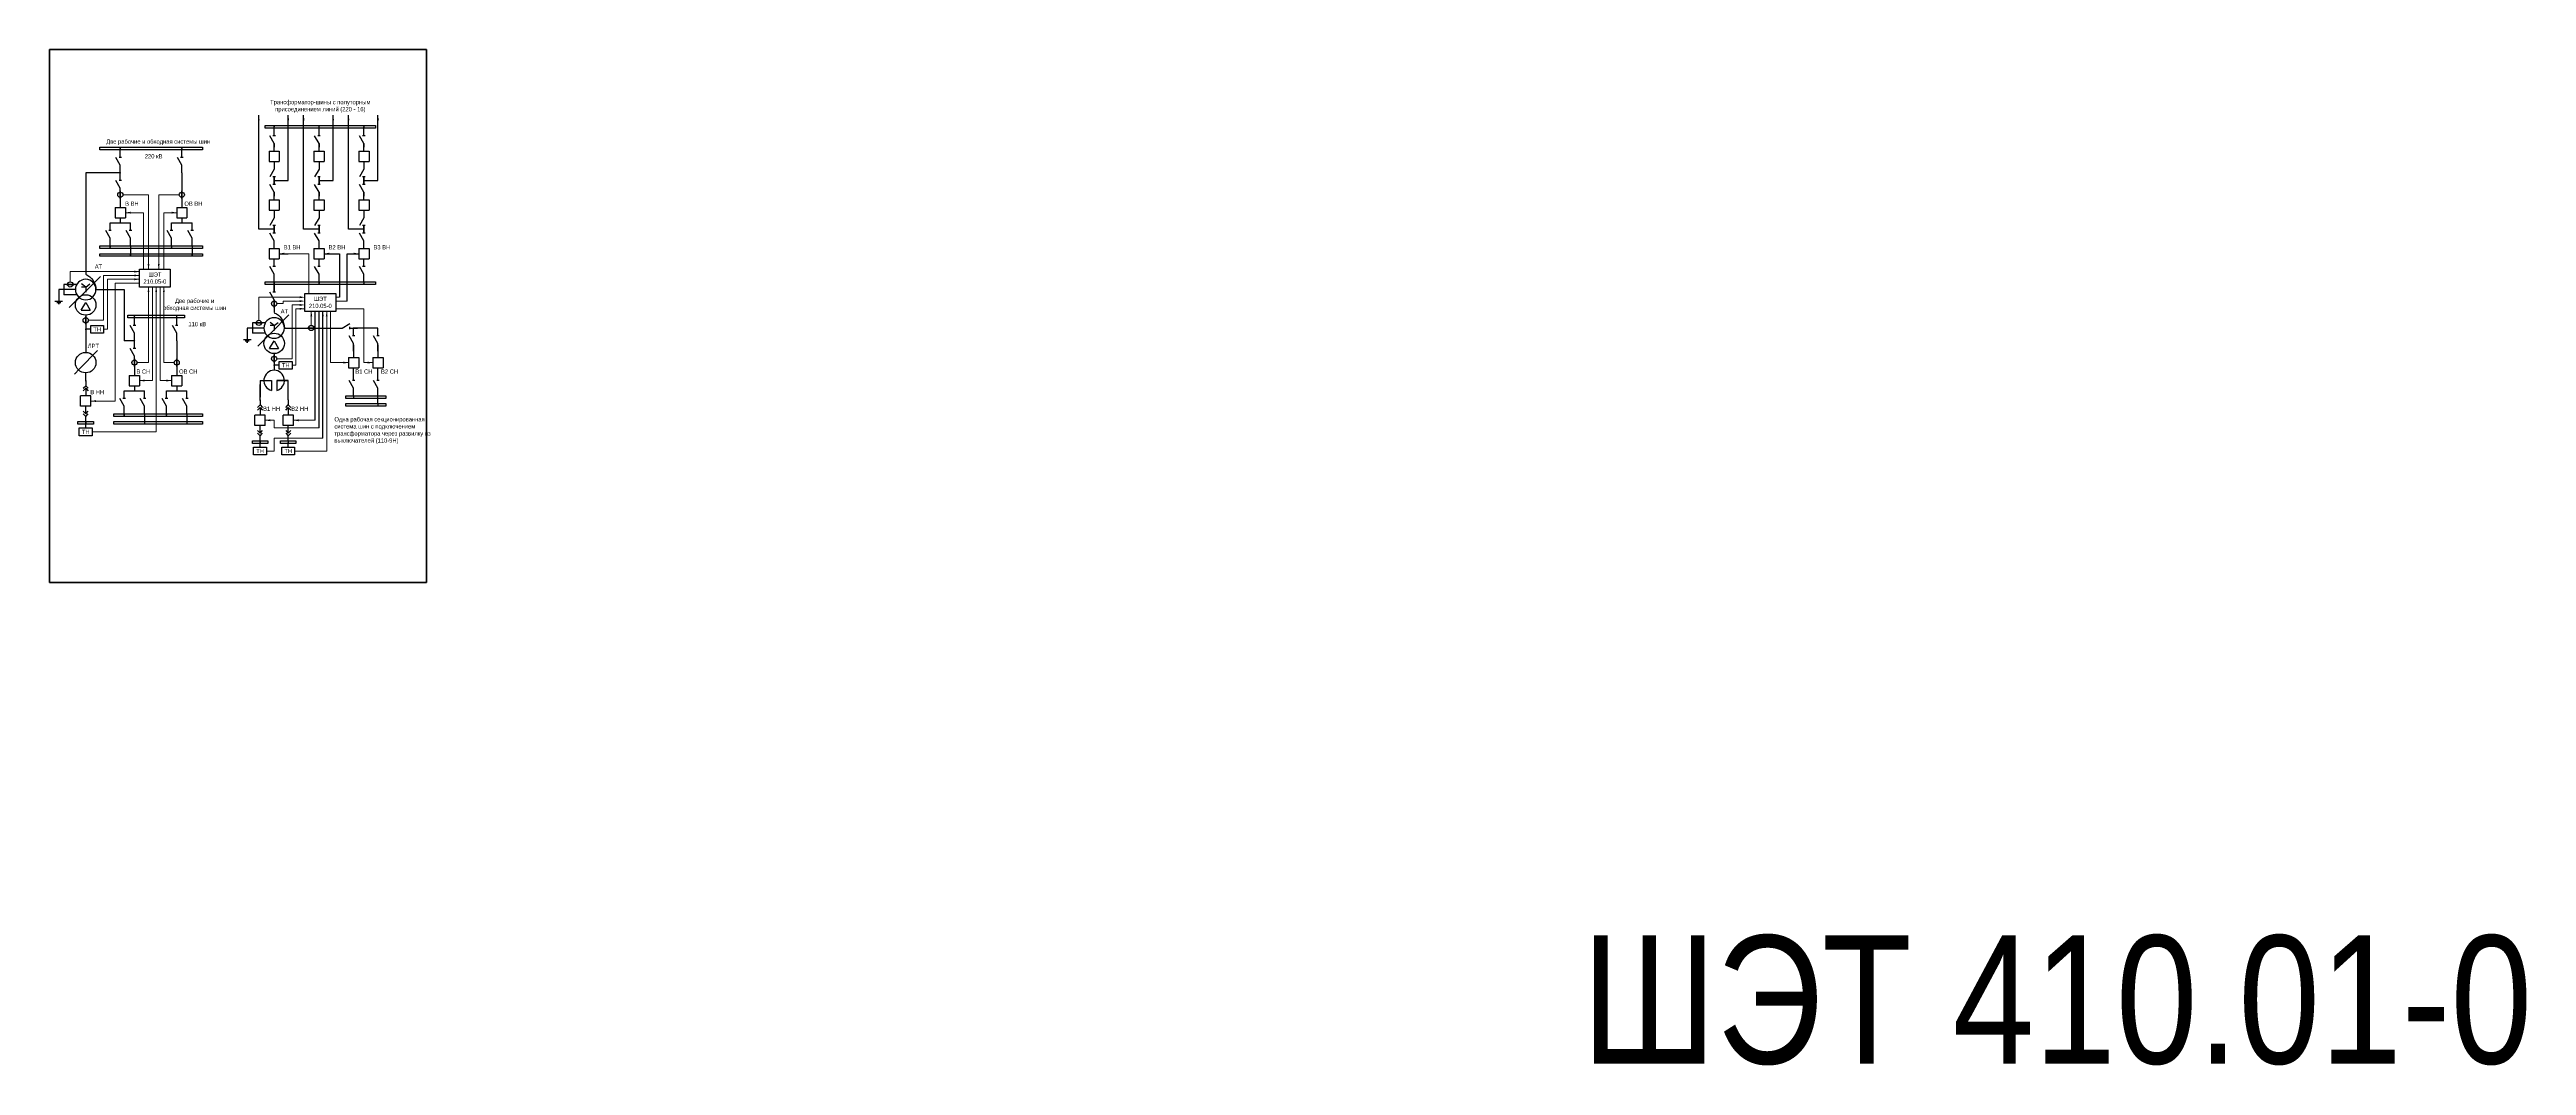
# Model space of a CAD drawing. Header units: millimetres. Extents: x 25558 to 49929, y 1902 to 19390.
# Drawn here: x 29240 to 31172, y 15461 to 16253 of the extents above; entities that cross this region are included whole.
import ezdxf
from ezdxf.enums import TextEntityAlignment as Align

# ---------------------------------------------------------------- set-up
doc = ezdxf.new("R2010")
doc.units = ezdxf.units.MM
doc.layers.add('Основная', color=7, linetype='Continuous', lineweight=30)
doc.layers.add('Тонкая', color=7, linetype='Continuous', lineweight=5)
doc.styles.add('Narrow', font='ARIALN.TTF')
doc.styles.add('Вывод', font='tahoma.ttf', dxfattribs={"height": 2.5})
doc.styles.add('Компонент', font='ARIALN.TTF', dxfattribs={"height": 3.5})

# ---------------------------------------------------------------- blocks, each defined once
blk = doc.blocks.new('*U28')
at = {"color": 0}
for p, q in [((0, 0), (-8, 0)), ((-8, -8), (-8, 0)), ((0, -8), (0, 0)), ((0, -8), (-8, -8))]:
    blk.add_line(p, q, dxfattribs=at)
at = {"layer": 'Основная', "style": 'Компонент'}
blk.add_attdef('ОУ', text='', height=3.5, dxfattribs=at).set_placement((-15, -3), align=Align.MIDDLE_CENTER)
blk = doc.blocks.new('*U23')
at = {"color": 0}
blk.add_line((0, 0), (6, 3.4), dxfattribs=at)
blk = doc.blocks.new('*U11')
at = {"color": 0}
blk.add_line((0, -1), (0, 1), dxfattribs=at)
blk = doc.blocks.new('*U34')
at = {"color": 0}
for p, q in [((0, 3), (0, 9)), ((0, -9), (0, -3))]:
    blk.add_line(p, q, dxfattribs=at)
at = {"color": 0, "ltscale": 0.25, "rotation": 89.99999999999999}
for name, p in [('*U23', (0, -3)), ('*U11', (0, 3))]:
    blk.add_blockref(name, p, dxfattribs=at)
at = {"layer": 'Основная'}
for tag, height, style, p in [('ОУ', 3.5, 'Компонент', (-12, 0)), ('В1', 2.5, 'Вывод', (2, 7)), ('В2', 2.5, 'Вывод', (2, -7))]:
    blk.add_attdef(tag, text='', height=height, dxfattribs=dict(at, style=style)).set_placement(p, align=Align.MIDDLE_CENTER)
blk = doc.blocks.new('*U26')
at = {"ltscale": 0.25}
blk.add_circle((0, 0), 2, dxfattribs=at)
at = {"layer": 'Основная', "color": 0, "lineweight": 50}
blk.add_line((0, -3), (0, 3), dxfattribs=at)
at = {"layer": 'Основная', "style": 'Компонент'}
blk.add_attdef('ОУ', text='', height=3.5, dxfattribs=at).set_placement((-6, 0), align=Align.MIDDLE_CENTER)
blk = doc.blocks.new('*U35')
at = {"color": 0}
for p, q in [((0, 9), (0, 3)), ((0, -3), (0, -9))]:
    blk.add_line(p, q, dxfattribs=at)
at = {"color": 0, "ltscale": 0.25, "xscale": -1, "rotation": 90}
for name, p in [('*U23', (0, 3)), ('*U11', (0, -3))]:
    blk.add_blockref(name, p, dxfattribs=at)
at = {"layer": 'Основная'}
for tag, height, style, p in [('ОУ', 3.5, 'Компонент', (-12, 0)), ('В2', 2.5, 'Вывод', (2, 7)), ('В1', 2.5, 'Вывод', (2, -7))]:
    blk.add_attdef(tag, text='', height=height, dxfattribs=dict(at, style=style)).set_placement(p, align=Align.MIDDLE_CENTER)
blk = doc.blocks.new('*U40')
at = {"ltscale": 0.25}
for p, q in [((-3.5, -4), (0, 2)), ((0, 2), (3.5, -4)), ((-3.5, -4), (3.5, -4))]:
    blk.add_line(p, q, dxfattribs=at)
blk.add_circle((0, 0), 8, dxfattribs=at)
at = {"layer": 'Основная', "style": 'Компонент'}
blk.add_attdef('ОУ', text='', height=3.5, dxfattribs=at).set_placement((17, 0), align=Align.MIDDLE_CENTER)
blk = doc.blocks.new('*U41')
at = {"ltscale": 0.25}
for p, q in [((0, 0), (-20, 0)), ((14.4, 0), (0, 0))]:
    blk.add_line(p, q, dxfattribs=at)
blk.add_lwpolyline([(-18, 0, 1, 0, 0), (-20, 0, 0, 0, 0)], format="xyseb", dxfattribs=at)
at = {"layer": 'Основная', "style": 'Вывод'}
blk.add_attdef('ОС', text='', height=2.5, dxfattribs=at).set_placement((3, 2), align=Align.MIDDLE_CENTER)
blk = doc.blocks.new('*U42')
at = {"ltscale": 0.25}
for q in [(-3.2, 4.4), (3.2, 4.4), (0, -2), (3.2, 2)]:
    blk.add_line((0, 2), q, dxfattribs=at)
blk.add_circle((0, 0), 8, dxfattribs=at)
blk.add_arc((5.2, -0.2), 13.2, 113.2803, 179.3396, dxfattribs=at)
at = {"layer": 'Основная', "style": 'Компонент'}
blk.add_attdef('ОУ', text='', height=3.5, dxfattribs=at).set_placement((-17, 0), align=Align.MIDDLE_CENTER)
blk = doc.blocks.new('*U43')
at = {"color": 0}
for p, q in [((-3, 0), (3, 0)), ((0, 3), (0, 0)), ((-1.5, -1), (1.5, -1)), ((-0.5, -2), (0.5, -2))]:
    blk.add_line(p, q, dxfattribs=at)
blk = doc.blocks.new('*U20')
at = {"ltscale": 0.25}
blk.add_circle((0, 0), 2, dxfattribs=at)
at = {"layer": 'Основная', "color": 0, "lineweight": 50}
blk.add_line((3, 0), (-3, 0), dxfattribs=at)
at = {"layer": 'Основная', "style": 'Компонент'}
blk.add_attdef('ОУ', text='', height=3.5, dxfattribs=at).set_placement((0, -6), align=Align.MIDDLE_CENTER)
blk = doc.blocks.new('*U51')
at = {"ltscale": 0.25}
for p, q in [((0, 0), (-20, 0)), ((5.6, 0), (0, 0))]:
    blk.add_line(p, q, dxfattribs=at)
blk.add_lwpolyline([(-18, 0, 1, 0, 0), (-20, 0, 0, 0, 0)], format="xyseb", dxfattribs=at)
at = {"layer": 'Основная', "style": 'Вывод'}
blk.add_attdef('ОС', text='', height=2.5, dxfattribs=at).set_placement((3, 2), align=Align.MIDDLE_CENTER)
blk = doc.blocks.new('*U943')
at = {"layer": 'Основная', "ltscale": 0.25}
for p, q in [((2, 2), (0, 0)), ((0, 0), (2, -2))]:
    blk.add_line(p, q, dxfattribs=at)
blk = doc.blocks.new('*U32')
at = {"color": 0}
for p, q in [((0, 6), (0, 2)), ((0, 0), (0, -6))]:
    blk.add_line(p, q, dxfattribs=at)
at = {"color": 0, "ltscale": 0.25, "xscale": -1, "rotation": 90}
for p in [(0, 2), (0, 0)]:
    blk.add_blockref('*U943', p, dxfattribs=at)
at = {"layer": 'Основная'}
for tag, height, style, p in [('ОУ2', 3.5, 'Компонент', (-5, 6)), ('В2', 2.5, 'Вывод', (3, 6)), ('ОУ1', 3.5, 'Компонент', (-5, -6)), ('В1', 2.5, 'Вывод', (3, -6))]:
    blk.add_attdef(tag, text='', height=height, dxfattribs=dict(at, style=style)).set_placement(p, align=Align.MIDDLE_CENTER)
blk = doc.blocks.new('*U33')
at = {"color": 0}
for p, q in [((0, 0), (0, 6)), ((0, -6), (0, -2))]:
    blk.add_line(p, q, dxfattribs=at)
at = {"color": 0, "ltscale": 0.25, "rotation": 89.99999999999999}
for p in [(0, 0), (0, -2)]:
    blk.add_blockref('*U943', p, dxfattribs=at)
at = {"layer": 'Основная'}
for tag, height, style, p in [('ОУ1', 3.5, 'Компонент', (-5, 6)), ('В1', 2.5, 'Вывод', (3, 6)), ('ОУ2', 3.5, 'Компонент', (-5, -6)), ('В2', 2.5, 'Вывод', (3, -6))]:
    blk.add_attdef(tag, text='', height=height, dxfattribs=dict(at, style=style)).set_placement(p, align=Align.MIDDLE_CENTER)
blk = doc.blocks.new('*U52')
at = {"color": 0}
for p, q in [((0, 3), (0, 9)), ((0, -9), (0, -3))]:
    blk.add_line(p, q, dxfattribs=at)
at = {"color": 0, "ltscale": 0.25, "rotation": 89.99999999999999}
for name, p in [('*U23', (0, -3)), ('*U11', (0, 3))]:
    blk.add_blockref(name, p, dxfattribs=at)
at = {"layer": 'Основная'}
for tag, height, style, p in [('ОУ', 3.5, 'Компонент', (-13, -1)), ('В1', 2.5, 'Вывод', (2, 7)), ('В2', 2.5, 'Вывод', (2, -7))]:
    blk.add_attdef(tag, text='', height=height, dxfattribs=dict(at, style=style)).set_placement(p, align=Align.MIDDLE_CENTER)

msp = doc.modelspace()

# ---------------------------------------------------------------- linework, layer by layer
for p, q in [((29419, 16094), (29426, 16094)), ((29454, 16094), (29466, 16094)), ((29466, 16094), (29466, 16060)), ((29472, 16057), (29472, 16094)), ((29472, 16094), (29481, 16094)), ((29447, 15964), (29447, 16049)), ((29450, 15958), (29450, 16049)), ((29453, 15950), (29453, 16049))]:
    msp.add_line(p, q)
at = {"layer": 'Основная'}
for p, q in [((29403, 16113), (29403, 16202)), ((29415, 16192), (29415, 16193)), ((29426, 16151), (29426, 16202)), ((29438, 16113), (29438, 16202)), ((29450, 16192), (29450, 16193)), ((29461, 16151), (29461, 16202)), ((29473, 16113), (29473, 16202)), ((29485, 16192), (29485, 16193)), ((29496, 16151), (29496, 16202)), ((29295, 16175), (29295, 16176)), ((29343, 16175), (29343, 16176)), ((29415, 16180), (29415, 16177)), ((29450, 16180), (29450, 16177)), ((29485, 16180), (29485, 16177)), ((29295, 16157), (29268, 16157)), ((29268, 16157), (29268, 16078)), ((29343, 16157), (29343, 16139)), ((29295, 16139), (29295, 16130)), ((29343, 16139), (29343, 16130)), ((29415, 16151), (29426, 16151)), ((29415, 16142), (29415, 16139)), ((29450, 16151), (29461, 16151)), ((29450, 16142), (29450, 16139)), ((29485, 16151), (29496, 16151)), ((29485, 16142), (29485, 16139)), ((29287, 16118), (29295, 16118)), ((29295, 16122), (29295, 16118)), ((29295, 16118), (29303, 16118)), ((29335, 16118), (29343, 16118)), ((29343, 16122), (29343, 16118)), ((29343, 16118), (29351, 16118)), ((29287, 16100), (29287, 16099)), ((29303, 16100), (29303, 16094)), ((29335, 16100), (29335, 16099)), ((29351, 16100), (29351, 16094)), ((29415, 16113), (29403, 16113)), ((29450, 16113), (29438, 16113)), ((29485, 16113), (29473, 16113)), ((29268, 16081), (29268, 16079)), ((29303, 16094), (29303, 16093)), ((29351, 16094), (29351, 16093)), ((29415, 16084), (29415, 16088)), ((29450, 16084), (29450, 16088)), ((29485, 16084), (29485, 16088)), ((29298, 16066), (29298, 16026)), ((29415, 16072), (29415, 16070)), ((29415, 16070), (29415, 16064)), ((29450, 16072), (29450, 16071)), ((29485, 16072), (29485, 16071)), ((29268, 16046), (29268, 16033)), ((29306, 16044), (29306, 16045)), ((29339, 16044), (29339, 16045)), ((29415, 16052), (29415, 16048)), ((29272, 16035), (29268, 16035)), ((29268, 16033), (29268, 16017)), ((29268, 16019), (29268, 16017)), ((29306, 16026), (29298, 16026)), ((29339, 16026), (29339, 16008)), ((29496, 16036), (29477, 16036)), ((29477, 16023), (29477, 16013)), ((29496, 16023), (29496, 16013)), ((29268, 15994.5), (29268, 16001)), ((29306, 16008), (29306, 15999)), ((29339, 16008), (29339, 15999)), ((29415, 16016), (29415, 16003)), ((29419, 16007), (29415, 16007)), ((29477, 16001), (29477, 16005)), ((29496, 16001), (29496, 16005)), ((29298, 15987), (29306, 15987)), ((29306, 15991), (29306, 15987)), ((29306, 15987), (29314, 15987)), ((29331, 15987), (29339, 15987)), ((29339, 15991), (29339, 15987)), ((29339, 15987), (29347, 15987)), ((29404, 15995), (29404, 15982)), ((29404, 15979.5), (29404, 15992)), ((29477, 15983), (29477, 15982)), ((29496, 15977), (29496, 15983)), ((29268, 15963), (29268, 15961)), ((29268, 15958), (29268, 15961)), ((29298, 15969), (29298, 15968)), ((29314, 15969), (29314, 15963)), ((29314, 15963), (29314, 15962)), ((29331, 15969), (29331, 15968)), ((29347, 15969), (29347, 15963)), ((29347, 15963), (29347, 15962)), ((29496, 15977), (29496, 15976)), ((29404, 15948), (29404, 15946)), ((29404, 15943), (29404, 15946)), ((29426, 15948), (29426, 15946)), ((29426, 15943), (29426, 15946))]:
    msp.add_line(p, q, dxfattribs=at)
for points in [[(29408, 16194), (29494, 16194), (29494, 16192), (29408, 16192)], [(29279, 16177), (29359, 16177), (29359, 16175), (29279, 16175)], [(29279, 16100), (29359, 16100), (29359, 16098), (29279, 16098)], [(29279, 16094), (29359, 16094), (29359, 16092), (29279, 16092)], [(29310, 16082), (29334, 16082), (29334, 16068), (29310, 16068)], [(29408, 16072), (29494, 16072), (29494, 16070), (29408, 16070)], [(29439, 16063), (29463, 16063), (29463, 16049), (29439, 16049)], [(29272, 16038), (29282, 16038), (29282, 16032), (29272, 16032)], [(29301, 16046), (29345, 16046), (29345, 16044), (29301, 16044)], [(29419, 16010), (29429, 16010), (29429, 16004), (29419, 16004)], [(29471, 15983), (29502, 15983), (29502, 15981), (29471, 15981)], [(29262, 15963), (29274, 15963), (29274, 15961), (29262, 15961)], [(29290, 15969), (29359, 15969), (29359, 15967), (29290, 15967)], [(29290, 15963), (29359, 15963), (29359, 15961), (29290, 15961)], [(29471, 15977), (29502, 15977), (29502, 15975), (29471, 15975)], [(29263, 15958), (29273, 15958), (29273, 15952), (29263, 15952)], [(29398, 15948), (29410, 15948), (29410, 15946), (29398, 15946)], [(29399, 15943), (29409, 15943), (29409, 15937), (29399, 15937)], [(29420, 15948), (29432, 15948), (29432, 15946), (29420, 15946)], [(29421, 15943), (29431, 15943), (29431, 15937), (29421, 15937)]]:
    msp.add_lwpolyline(points, close=True, dxfattribs=at)
at = {"layer": 'Основная', "ltscale": 0.25, "const_width": 0.6}
for points in [[(29414.7, 16193, 1), (29415.3, 16193, 1)], [(29449.7, 16193, 1), (29450.3, 16193, 1)], [(29484.7, 16193, 1), (29485.3, 16193, 1)], [(29294.7, 16176, 1), (29295.3, 16176, 1)], [(29342.7, 16176, 1), (29343.3, 16176, 1)], [(29295.3, 16157, 1), (29294.7, 16157, 1)], [(29415.3, 16151, 1), (29414.7, 16151, 1)], [(29450.3, 16151, 1), (29449.7, 16151, 1)], [(29485.3, 16151, 1), (29484.7, 16151, 1)], [(29295.3, 16118, 1), (29294.7, 16118, 1)], [(29343.3, 16118, 1), (29342.7, 16118, 1)], [(29415.3, 16113, 1), (29414.7, 16113, 1)], [(29450.3, 16113, 1), (29449.7, 16113, 1)], [(29485.3, 16113, 1), (29484.7, 16113, 1)], [(29286.7, 16099, 1), (29287.3, 16099, 1)], [(29334.7, 16099, 1), (29335.3, 16099, 1)], [(29302.7, 16093, 1), (29303.3, 16093, 1)], [(29350.7, 16093, 1), (29351.3, 16093, 1)], [(29250.7, 16066, 1), (29251.3, 16066, 1)], [(29414.7, 16071, 1), (29415.3, 16071, 1)], [(29449.7, 16071, 1), (29450.3, 16071, 1)], [(29484.7, 16071, 1), (29485.3, 16071, 1)], [(29305.7, 16045, 1), (29306.3, 16045, 1)], [(29338.7, 16045, 1), (29339.3, 16045, 1)], [(29397.7, 16036, 1), (29398.3, 16036, 1)], [(29476.7, 16036, 1), (29477.3, 16036, 1)], [(29267.7, 16035, 1), (29268.3, 16035, 1)], [(29306.3, 16026, 1), (29305.7, 16026, 1)], [(29414.7, 16007, 1), (29415.3, 16007, 1)], [(29306.3, 15987, 1), (29305.7, 15987, 1)], [(29339.3, 15987, 1), (29338.7, 15987, 1)], [(29476.7, 15982, 1), (29477.3, 15982, 1)], [(29267.7, 15962, 1), (29268.3, 15962, 1)], [(29297.7, 15968, 1), (29298.3, 15968, 1)], [(29313.7, 15962, 1), (29314.3, 15962, 1)], [(29330.7, 15968, 1), (29331.3, 15968, 1)], [(29346.7, 15962, 1), (29347.3, 15962, 1)], [(29495.7, 15976, 1), (29496.3, 15976, 1)], [(29403.7, 15947, 1), (29404.3, 15947, 1)], [(29425.7, 15947, 1), (29426.3, 15947, 1)]]:
    msp.add_lwpolyline(points, format="xyb", close=True, dxfattribs=at)
at = {"layer": 'Основная'}
for points in [[(29251, 16066), (29247, 16066)], [(29247, 16066), (29247, 16060)], [(29260, 16066), (29250, 16066)], [(29261, 16070), (29251, 16070)], [(29251, 16070), (29251, 16062)], [(29261, 16062), (29251, 16062)], [(29276, 16066), (29298, 16066)], [(29268, 16046), (29268, 16038)], [(29408, 16040), (29398, 16040)], [(29398, 16040), (29398, 16032)], [(29268, 16019), (29268, 16017)], [(29398, 16036), (29394, 16036)], [(29394, 16036), (29394, 16030)], [(29407, 16036), (29397, 16036)], [(29408, 16032), (29398, 16032)], [(29423, 16036), (29441, 16036)], [(29441, 16036), (29468, 16036)], [(29415, 16016), (29415, 16008)], [(29404, 15995.1), (29413, 15995.1), (29413, 15987.3)], [(29404, 15995.1), (29413, 15995.1)], [(29426, 15995.1), (29417, 15995.1), (29417, 15987.3)], [(29417, 15995.1), (29426, 15995.1)], [(29426, 15980), (29426, 15995.1)]]:
    msp.add_lwpolyline(points, dxfattribs=at)
at = {"layer": 'Основная', "ltscale": 0.25}
msp.add_circle((29268, 16009), 8, dxfattribs=at)
msp.add_arc((29415, 15995), 8, 284.4775, 255.5225, dxfattribs=at)
at = {"layer": 'Тонкая'}
for p, q in [((29297, 16140), (29317, 16140)), ((29317, 16082), (29317, 16140)), ((29325, 16082), (29325, 16140)), ((29325, 16140), (29341, 16140)), ((29299, 16126), (29313, 16126)), ((29313, 16126), (29313, 16082)), ((29339, 16126), (29329, 16126)), ((29329, 16126), (29329, 16082)), ((29256, 16072), (29256, 16080)), ((29256, 16080), (29310, 16080)), ((29282, 16077), (29310, 16077)), ((29282, 16042), (29282, 16077)), ((29442, 16094), (29426, 16094)), ((29442, 16063), (29442, 16094)), ((29475, 16094), (29481, 16094)), ((29285, 16035), (29285, 16074)), ((29285, 16074), (29310, 16074)), ((29291, 15979), (29291, 16071)), ((29291, 16071), (29310, 16071)), ((29317, 16068), (29317, 16009)), ((29320, 16068), (29320, 15995)), ((29323, 15955), (29323, 16068)), ((29326, 15995), (29326, 16068)), ((29329, 16068), (29329, 16009)), ((29403, 16042), (29403, 16060)), ((29403, 16060), (29437, 16060)), ((29422, 16057), (29437, 16057)), ((29422, 16055), (29422, 16057)), ((29463, 16060), (29466, 16060)), ((29463, 16057), (29472, 16057)), ((29270, 16042), (29282, 16042)), ((29417, 16055), (29422, 16055)), ((29429, 16012), (29429, 16054)), ((29429, 16054), (29437, 16054)), ((29432, 16007), (29432, 16051)), ((29432, 16051), (29439, 16051)), ((29435, 16051), (29439, 16051)), ((29444, 16038), (29444, 16049)), ((29456, 15940), (29456, 16049)), ((29459, 16049), (29459, 16009)), ((29485, 16051), (29463, 16051)), ((29485, 16009), (29485, 16051)), ((29282, 16035), (29285, 16035)), ((29308, 16009), (29317, 16009)), ((29329, 16009), (29337, 16009)), ((29417, 16012), (29429, 16012)), ((29429, 16007), (29432, 16007)), ((29459, 16009), (29473, 16009)), ((29485, 16009), (29492, 16009)), ((29272, 15979), (29291, 15979)), ((29310, 15995), (29320, 15995)), ((29335, 15995), (29326, 15995)), ((29408, 15964), (29415, 15964)), ((29415, 15964), (29415, 15958)), ((29447, 15964), (29430, 15964)), ((29273, 15955), (29323, 15955)), ((29409, 15940), (29415, 15940)), ((29415, 15958), (29450, 15958)), ((29415, 15940), (29415, 15950)), ((29415, 15950), (29453, 15950)), ((29431, 15940), (29456, 15940))]:
    msp.add_line(p, q, dxfattribs=at)
at = {"layer": 'Тонкая', "color": 3, "lineweight": 50}
msp.add_lwpolyline([(29533.8, 16253.3), (29533.8, 15837.5), (29239.8, 15837.5), (29239.8, 16253.3)], close=True, dxfattribs=at)
at = {"layer": 'Тонкая', "ltscale": 0.3}
for points in [[(29403, 16202, 0, 1.5, 0), (29403, 16198, 0, 0, 0)], [(29426, 16202, 0, 1.5, 0), (29426, 16198, 0, 0, 0)], [(29438, 16202, 0, 1.5, 0), (29438, 16198, 0, 0, 0)], [(29461, 16202, 0, 1.5, 0), (29461, 16198, 0, 0, 0)], [(29473, 16202, 0, 1.5, 0), (29473, 16198, 0, 0, 0)], [(29496, 16202, 0, 1.5, 0), (29496, 16198, 0, 0, 0)], [(29299, 16126, 0, 1.5, 0), (29303, 16126, 0, 0, 0)], [(29339, 16126, 0, 1.5, 0), (29335, 16126, 0, 0, 0)], [(29419, 16094, 0, 1.5, 0), (29423, 16094, 0, 0, 0)], [(29454, 16094, 0, 1.5, 0), (29458, 16094, 0, 0, 0)], [(29481, 16094, 0, 1.5, 0), (29477, 16094, 0, 0, 0)], [(29310, 16080, 0, 1.5, 0), (29306, 16080, 0, 0, 0)], [(29310, 16077, 0, 1.5, 0), (29306, 16077, 0, 0, 0)], [(29317, 16082, 0, 1.5, 0), (29317, 16086, 0, 0, 0)], [(29325, 16082, 0, 1.5, 0), (29325, 16086, 0, 0, 0)], [(29310, 16074, 0, 1.5, 0), (29306, 16074, 0, 0, 0)], [(29317, 16068, 0, 1.5, 0), (29317, 16064, 0, 0, 0)], [(29323, 16068, 0, 1.5, 0), (29323, 16064, 0, 0, 0)], [(29329, 16068, 0, 1.5, 0), (29329, 16064, 0, 0, 0)], [(29439, 16060, 0, 1.5, 0), (29435, 16060, 0, 0, 0)], [(29439, 16057, 0, 1.5, 0), (29435, 16057, 0, 0, 0)], [(29439, 16054, 0, 1.5, 0), (29435, 16054, 0, 0, 0)], [(29439, 16051, 0, 1.5, 0), (29435, 16051, 0, 0, 0)], [(29444, 16049, 0, 1.5, 0), (29444, 16045, 0, 0, 0)], [(29453, 16049, 0, 1.5, 0), (29453, 16045, 0, 0, 0)], [(29456, 16049, 0, 1.5, 0), (29456, 16045, 0, 0, 0)], [(29473, 16009, 0, 1.5, 0), (29469, 16009, 0, 0, 0)], [(29492, 16009, 0, 1.5, 0), (29488, 16009, 0, 0, 0)], [(29272, 15979, 0, 1.5, 0), (29276, 15979, 0, 0, 0)], [(29310, 15995, 0, 1.5, 0), (29314, 15995, 0, 0, 0)], [(29335, 15995, 0, 1.5, 0), (29331, 15995, 0, 0, 0)], [(29408, 15964, 0, 1.5, 0), (29412, 15964, 0, 0, 0)], [(29430, 15964, 0, 1.5, 0), (29434, 15964, 0, 0, 0)]]:
    msp.add_lwpolyline(points, format="xyseb", dxfattribs=at)

# ---------------------------------------------------------------- block references
at = {"layer": 'Основная'}
for name, p in [('*U34', (29415, 16183)), ('*U34', (29450, 16183)), ('*U34', (29485, 16183)), ('*U34', (29295, 16166)), ('*U34', (29343, 16166)), ('*U34', (29295, 16148)), ('*U35', (29415, 16157)), ('*U34', (29415, 16145)), ('*U35', (29450, 16157)), ('*U34', (29450, 16145)), ('*U35', (29485, 16157)), ('*U34', (29485, 16145)), ('*U34', (29287, 16109)), ('*U34', (29303, 16109)), ('*U34', (29335, 16109)), ('*U34', (29351, 16109)), ('*U35', (29415, 16119)), ('*U34', (29415, 16107)), ('*U35', (29450, 16119)), ('*U34', (29450, 16107)), ('*U35', (29485, 16119)), ('*U34', (29485, 16107)), ('*U34', (29415, 16081)), ('*U34', (29450, 16081)), ('*U34', (29485, 16081)), ('*U34', (29415, 16061)), ('*U34', (29306, 16035)), ('*U34', (29339, 16035)), ('*U34', (29306, 16017)), ('*U34', (29477, 16027)), ('*U52', (29496, 16027)), ('*U34', (29477, 15992)), ('*U52', (29496, 15992)), ('*U34', (29298, 15978)), ('*U34', (29314, 15978)), ('*U34', (29331, 15978)), ('*U34', (29347, 15978))]:
    msp.add_blockref(name, p, dxfattribs=at)
at = {"layer": 'Основная', "ltscale": 0.25}
for name, p, rotation in [('*U28', (29411, 16166), 180), ('*U28', (29446, 16166), 180), ('*U28', (29481, 16166), 180), ('*U28', (29411, 16128), 180), ('*U28', (29446, 16128), 180), ('*U28', (29481, 16128), 180), ('*U28', (29291, 16122), 180), ('*U28', (29339, 16122), 180), ('*U28', (29411, 16090), 180), ('*U28', (29446, 16090), 180), ('*U28', (29481, 16090), 180), ('*U41', (29265.4, 16062.1), 224.9999999999999), ('*U41', (29412.4, 16032.1), 224.9999999999999), ('*U51', (29263.1, 16004.1), 225.4999775496878), ('*U28', (29302, 15991), 180), ('*U28', (29335, 15991), 180), ('*U28', (29473, 16005), 180), ('*U28', (29492, 16005), 180)]:
    msp.add_blockref(name, p, dxfattribs=dict(at, rotation=rotation))
for name, p in [('*U26', (29295, 16140)), ('*U26', (29343, 16140)), ('*U43', (29247, 16057)), ('*U20', (29256, 16070)), ('*U26', (29415, 16055)), ('*U26', (29268, 16042)), ('*U20', (29403, 16040)), ('*U20', (29444, 16036)), ('*U43', (29394, 16027)), ('*U26', (29306, 16009)), ('*U26', (29339, 16009)), ('*U26', (29415, 16012)), ('*U28', (29272, 15983)), ('*U32', (29268, 15989)), ('*U32', (29404, 15974)), ('*U32', (29426, 15974)), ('*U33', (29268, 15969)), ('*U28', (29408, 15968)), ('*U33', (29404, 15954)), ('*U28', (29430, 15968)), ('*U33', (29426, 15954))]:
    msp.add_blockref(name, p, dxfattribs=at)
at = {"layer": 'Основная', "ltscale": 0.35, "xscale": -1}
for p in [(29268, 16066), (29415, 16036)]:
    msp.add_blockref('*U42', p, dxfattribs=at)
at = {"layer": 'Основная', "ltscale": 0.35}
for p in [(29268, 16054), (29415, 16024)]:
    msp.add_blockref('*U40', p, dxfattribs=at)
at = {"layer": 'Основная', "rotation": 270}
msp.add_blockref('*U34', (29471, 16036), dxfattribs=at)

# ---------------------------------------------------------------- texts
at = {"color": 3, "style": 'Narrow'}
msp.add_text('ШЭТ 410.01-0', height=100, dxfattribs=at).set_placement((30435, 15462))
at = {"layer": 'Основная', "char_height": 3.3, "style": 'Narrow'}
for s, insert, width, attachment_point in [('\\pxt3;Трансформатор-шины с полуторным присоединением линий (220 - 16)', (29451, 16209), 91.869, 5), ('\\pxt3;Две рабочие и обходная системы шин', (29284, 16181), 76.485, 4), ('\\pxi-3,l3,t3;220 кВ', (29321, 16170), 53.381, 5), ('\\pxi-3,l3,t3;В ВН', (29304, 16133), 10, 5), ('\\pxi-3,l3,t3;ОВ ВН', (29352, 16133), 16.681, 5), ('\\pxi-3,l3,t3;В1 ВН', (29429, 16099), 21.849, 5), ('\\pxi-3,l3,t3;В2 ВН', (29464, 16099), 21.849, 5), ('\\pxi-3,l3,t3;В3 ВН', (29499, 16099), 21.849, 5), ('\\pxi-3,l3,t3;AT', (29278, 16084), 10, 5), ('\\pxqc;ШЭТ 210.05-0', (29322, 16075), 22.914, 5), ('\\pxt3;Две рабочие и обходная системы шин', (29353, 16054), 43.172, 5), ('\\pxqc;ШЭТ 210.05-0', (29451, 16056), 21.849, 5), ('\\pxqc;ТН', (29277, 16035), 10, 5), ('\\pxi-3,l3,t3;110 кВ', (29355, 16039), 53.381, 5), ('\\pxi-3,l3,t3;AT', (29423, 16049), 10, 5), ('\\pxi-3,l3,t3;ЛРТ', (29274, 16022), 10, 5), ('\\pxi-3,l3,t3;В СН', (29313, 16002), 10, 5), ('\\pxi-3,l3,t3;ОВ СН', (29348, 16002), 14.774, 5), ('\\pxqc;ТН', (29424, 16007), 10, 5), ('\\pxi-3,l3,t3;В1 СН', (29485, 16002), 21.849, 5), ('\\pxi-3,l3,t3;В2 СН', (29505, 16002), 21.849, 5), ('\\pxi-3,l3,t3;В НН', (29277, 15986), 21.849, 5), ('\\pxi-3,l3,t3;В1 НН', (29413, 15973), 21.849, 5), ('\\pxi-3,l3,t3;В2 НН', (29435, 15973), 21.849, 5), ('\\pxt3;Одна рабочая секционированная система шин с подключением трансформатора через развилку из выключателей (110-9Н)', (29462, 15956), 72.551, 4), ('\\pxqc;ТН', (29268, 15955), 10, 5), ('\\pxqc;ТН', (29404, 15940), 10, 5), ('\\pxqc;ТН', (29426, 15940), 10, 5)]:
    msp.add_mtext(s, dxfattribs=dict(at, insert=insert, width=width, attachment_point=attachment_point))

doc.saveas('drawing.dxf')
